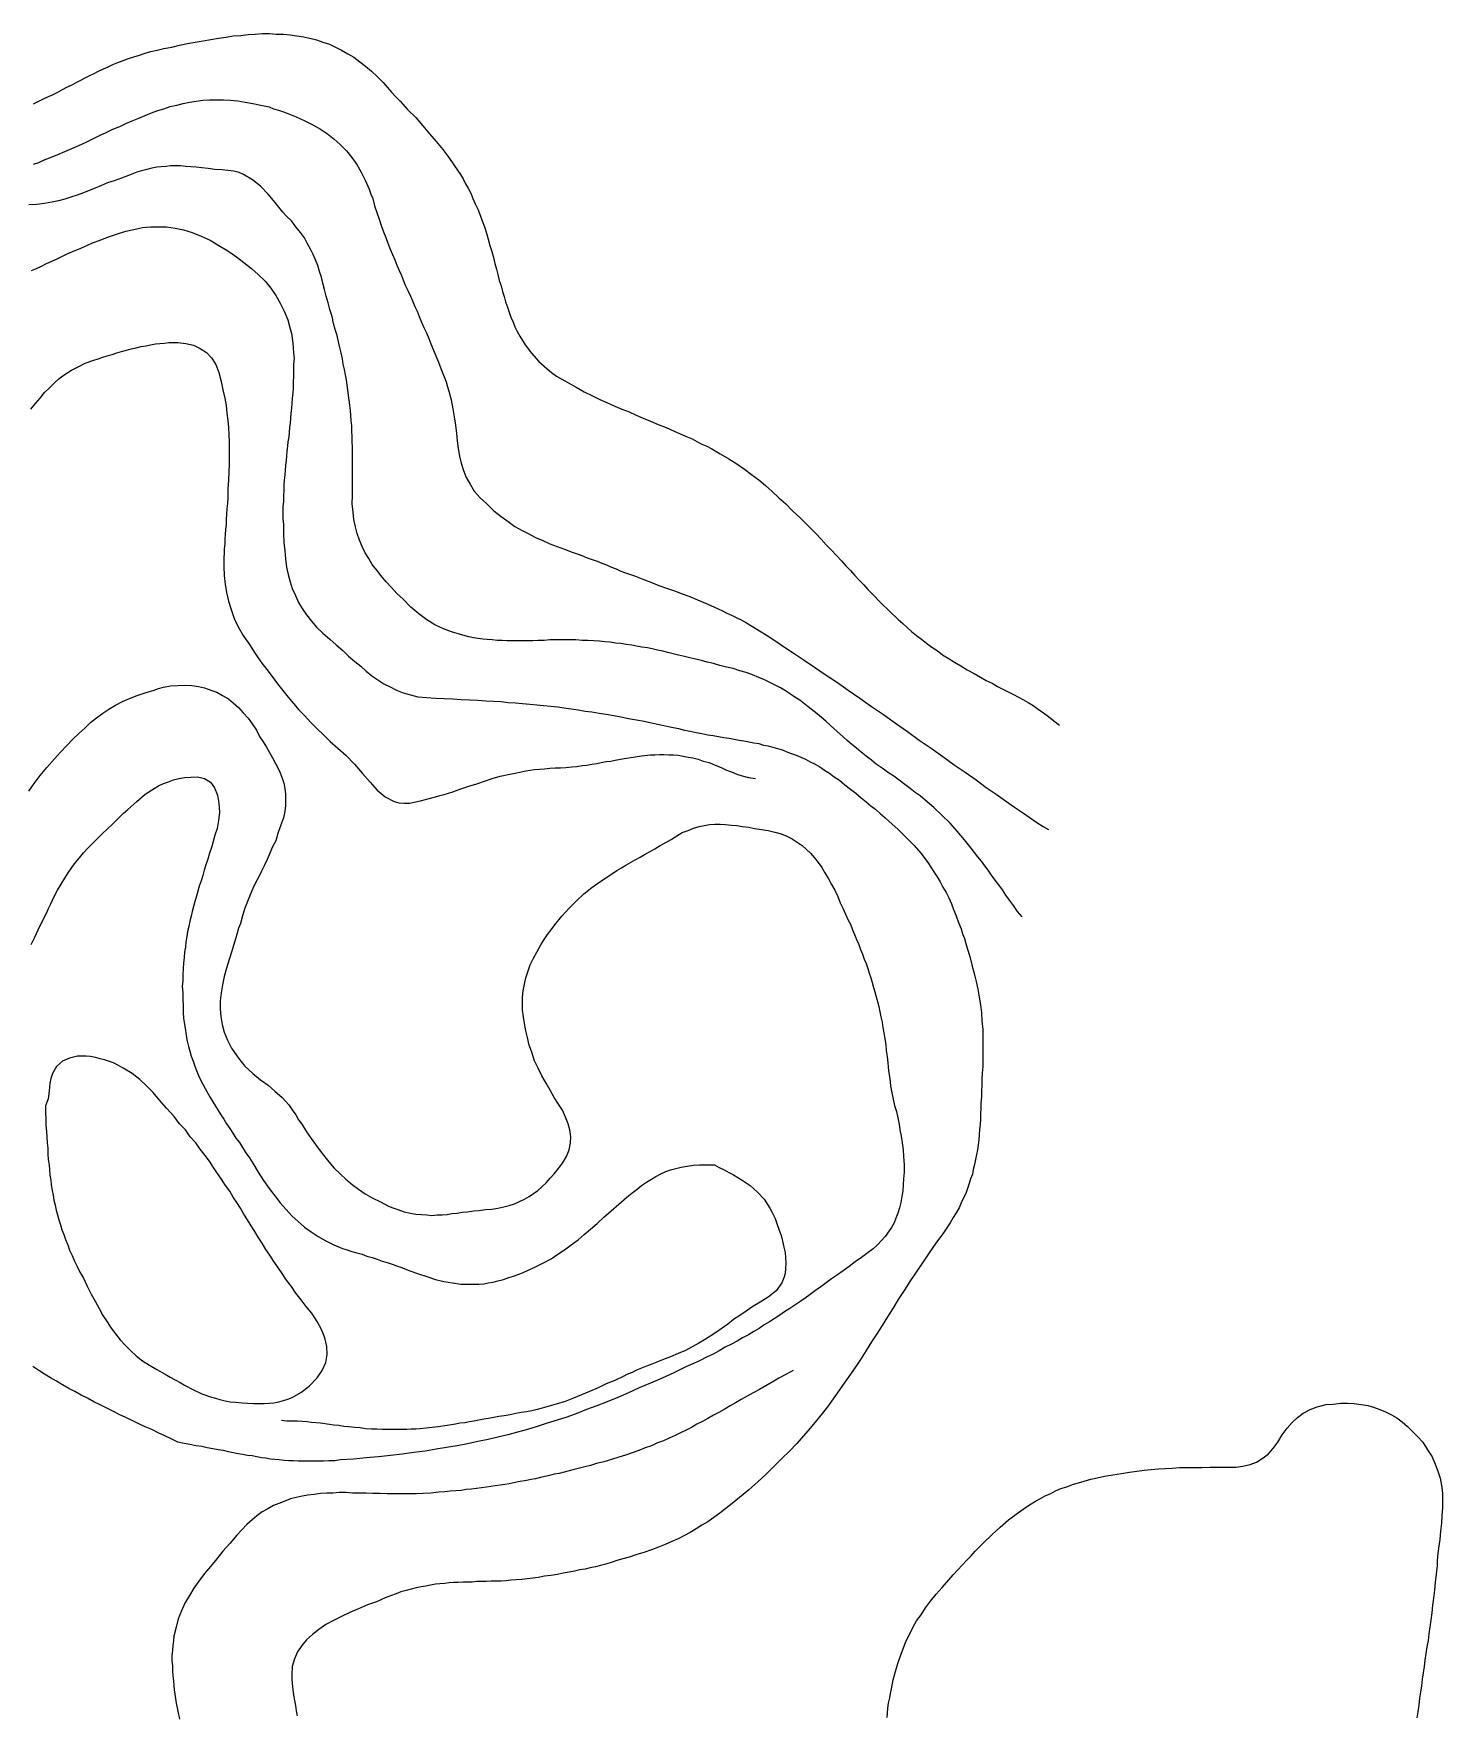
# Model space of a CAD drawing. Header units: inches. Extents: x 401374 to 405300, y 6332180 to 6336621.
# Drawn here: x 404140.9 to 404456, y 6333367.1 to 6333742.8 of the extents above; entities that cross this region are included whole.
import ezdxf

# ---------------------------------------------------------------- set-up
doc = ezdxf.new("R2010")
doc.units = ezdxf.units.IN
doc.header["$MEASUREMENT"] = 0

msp = doc.modelspace()

# ---------------------------------------------------------------- linework, layer by layer
for points in [[(404140.9, 6333727.1), (404142.1, 6333727.7), (404143.2, 6333728.2), (404144.3, 6333728.7), (404145.3, 6333729.2), (404146.4, 6333729.7), (404147.4, 6333730.3), (404148.4, 6333730.8), (404149.4, 6333731.3), (404150.5, 6333731.9), (404151.5, 6333732.4), (404152.5, 6333732.9), (404153.5, 6333733.4), (404154.5, 6333733.9), (404155.5, 6333734.4), (404156.6, 6333734.9), (404157.6, 6333735.4), (404158.7, 6333735.9), (404159.8, 6333736.3), (404161, 6333736.8), (404162.2, 6333737.2), (404163.4, 6333737.6), (404164.6, 6333738), (404165.9, 6333738.4), (404167.2, 6333738.8), (404168.6, 6333739.1), (404170.1, 6333739.5), (404171.9, 6333739.8), (404173.6, 6333740.2), (404175.4, 6333740.6), (404177.1, 6333740.9), (404178.9, 6333741.2), (404180.6, 6333741.5), (404182.3, 6333741.8), (404184, 6333742), (404185.6, 6333742.3), (404187.3, 6333742.4), (404188.9, 6333742.6), (404190.5, 6333742.7), (404192.1, 6333742.8), (404193.7, 6333742.8), (404195.2, 6333742.7), (404196.8, 6333742.7), (404198.3, 6333742.5), (404199.8, 6333742.3), (404201.3, 6333742.1), (404202.7, 6333741.8), (404204.2, 6333741.4), (404205.6, 6333740.9), (404207.1, 6333740.4), (404208.5, 6333739.8), (404209.8, 6333739.1), (404211.2, 6333738.3), (404212.6, 6333737.5), (404213.9, 6333736.5), (404215.2, 6333735.5), (404216.5, 6333734.4), (404217.8, 6333733.2), (404219.1, 6333731.9), (404220, 6333730.8), (404221, 6333729.7), (404221.9, 6333728.7), (404222.9, 6333727.7), (404224.6, 6333725.8), (404226.4, 6333724), (404228, 6333722.2), (404229.5, 6333720.4), (404231, 6333718.7), (404232.5, 6333716.9), (404233.8, 6333715.1), (404235.1, 6333713.2), (404236.4, 6333711.3), (404237, 6333710.3), (404237.5, 6333709.2), (404238.1, 6333708.2), (404238.7, 6333707.1), (404239.2, 6333705.9), (404239.7, 6333704.7), (404240.3, 6333703.5), (404240.8, 6333702.2), (404241.3, 6333700.9), (404241.8, 6333699.6), (404242.2, 6333698.2), (404242.6, 6333696.8), (404243, 6333695.4), (404243.4, 6333694.1), (404243.8, 6333692.7), (404244.1, 6333691.4), (404244.5, 6333690.1), (404244.8, 6333688.9), (404245.1, 6333687.6), (404245.5, 6333686.4), (404245.8, 6333685.1), (404246.2, 6333684), (404246.5, 6333682.8), (404246.9, 6333681.6), (404247.3, 6333680.5), (404247.7, 6333679.4), (404248.2, 6333678.3), (404248.6, 6333677.2), (404249.1, 6333676.2), (404249.7, 6333675.1), (404250.9, 6333673.2), (404252.3, 6333671.3), (404253.9, 6333669.5), (404255.8, 6333667.8), (404256.8, 6333667), (404257.9, 6333666.2), (404259.1, 6333665.5), (404260.4, 6333664.8), (404262.3, 6333663.7), (404264.1, 6333662.7), (404265.9, 6333661.8), (404267.6, 6333661), (404269.3, 6333660.2), (404270.9, 6333659.5), (404272.5, 6333658.8), (404274.1, 6333658.2), (404275.7, 6333657.5), (404277.3, 6333656.8), (404278.9, 6333656.1), (404280.6, 6333655.4), (404282.4, 6333654.7), (404284.2, 6333653.9), (404286.1, 6333653.1), (404287.1, 6333652.6), (404288.2, 6333652.2), (404289.3, 6333651.6), (404290.4, 6333651), (404291.5, 6333650.5), (404292.6, 6333649.9), (404294.5, 6333648.8), (404296.4, 6333647.7), (404298.2, 6333646.6), (404299.9, 6333645.4), (404301.5, 6333644.2), (404303.1, 6333643), (404304.6, 6333641.7), (404306.1, 6333640.4), (404307.6, 6333639), (404309.2, 6333637.6), (404310.7, 6333636.1), (404312.4, 6333634.5), (404314.1, 6333632.8), (404315.9, 6333631), (404317.1, 6333629.7), (404318.2, 6333628.5), (404319.4, 6333627.3), (404320.5, 6333626.1), (404321.6, 6333624.9), (404322.6, 6333623.8), (404323.6, 6333622.7), (404324.6, 6333621.6), (404325.6, 6333620.6), (404326.6, 6333619.5), (404327.5, 6333618.5), (404328.5, 6333617.5), (404330.4, 6333615.5), (404332.3, 6333613.7), (404334.3, 6333611.8), (404335.3, 6333610.9), (404336.3, 6333610), (404337.3, 6333609.1), (404338.4, 6333608.2), (404339.5, 6333607.4), (404340.6, 6333606.5), (404341.8, 6333605.6), (404343, 6333604.8), (404344.2, 6333603.9), (404345.5, 6333603.1), (404346.9, 6333602.2), (404348.3, 6333601.4), (404349.7, 6333600.5), (404351.3, 6333599.7), (404352.7, 6333598.9), (404354, 6333598.1), (404355.3, 6333597.5), (404356.5, 6333596.8), (404357.7, 6333596.2), (404358.9, 6333595.6), (404360.1, 6333595), (404361.2, 6333594.4), (404362.3, 6333593.8), (404363.4, 6333593.2), (404364.5, 6333592.5), (404365.6, 6333591.7), (404366.8, 6333590.9), (404367.9, 6333590.1), (404369.1, 6333589.1), (404370.4, 6333588.1)], [(404140.9, 6333713.6), (404142.1, 6333714), (404143.2, 6333714.5), (404144.5, 6333715), (404146.2, 6333715.7), (404147.9, 6333716.4), (404149.5, 6333717.1), (404151.1, 6333717.8), (404152.7, 6333718.5), (404154.2, 6333719.3), (404155.7, 6333720), (404157.2, 6333720.7), (404158.7, 6333721.4), (404160.2, 6333722), (404161.6, 6333722.7), (404163, 6333723.3), (404164.5, 6333723.9), (404165.9, 6333724.5), (404167.3, 6333725.1), (404168.7, 6333725.6), (404170.1, 6333726), (404171.5, 6333726.5), (404173, 6333726.8), (404174.4, 6333727.2), (404175.8, 6333727.5), (404177.3, 6333727.7), (404178.8, 6333727.9), (404180.3, 6333728), (404181.8, 6333728), (404183.4, 6333728), (404185, 6333727.9), (404186.6, 6333727.8), (404188.3, 6333727.5), (404190, 6333727.2), (404191.8, 6333726.8), (404193.6, 6333726.4), (404194.6, 6333726), (404195.7, 6333725.7), (404196.8, 6333725.3), (404197.8, 6333724.9), (404199.7, 6333724.2), (404201.6, 6333723.3), (404203.4, 6333722.4), (404205.1, 6333721.4), (404206.7, 6333720.4), (404208.2, 6333719.2), (404209.5, 6333718), (404210.9, 6333716.6), (404212.1, 6333715.1), (404213.2, 6333713.5), (404214.2, 6333711.8), (404215.1, 6333710), (404216, 6333708), (404216.4, 6333706.9), (404216.8, 6333705.9), (404217.2, 6333704.3), (404217.7, 6333702.8), (404218.2, 6333701.3), (404218.7, 6333699.9), (404219.2, 6333698.5), (404219.7, 6333697.2), (404220.2, 6333695.9), (404220.7, 6333694.6), (404221.2, 6333693.4), (404221.7, 6333692.2), (404222.2, 6333691), (404222.7, 6333689.8), (404223.2, 6333688.7), (404223.7, 6333687.5), (404224.1, 6333686.4), (404224.7, 6333685.2), (404225.2, 6333684.1), (404225.7, 6333683), (404226.2, 6333681.8), (404226.7, 6333680.7), (404227.2, 6333679.5), (404227.7, 6333678.3), (404228.2, 6333677.1), (404228.8, 6333675.9), (404229.3, 6333674.6), (404229.8, 6333673.4), (404230.4, 6333672), (404230.9, 6333670.7), (404231.5, 6333669.3), (404232, 6333667.9), (404232.6, 6333666.4), (404233.2, 6333664.9), (404233.5, 6333663.8), (404233.8, 6333662.8), (404234.3, 6333660.9), (404234.7, 6333658.9), (404235, 6333657.1), (404235.3, 6333655.2), (404235.5, 6333653.4), (404235.7, 6333651.7), (404235.9, 6333650), (404236.2, 6333648.3), (404236.6, 6333646.7), (404237.1, 6333645.1), (404237.7, 6333643.5), (404238.6, 6333642), (404239.5, 6333640.5), (404240.8, 6333639), (404242.3, 6333637.6), (404243.9, 6333636.1), (404245.5, 6333634.8), (404247.1, 6333633.7), (404248.6, 6333632.6), (404250.2, 6333631.7), (404251.7, 6333630.9), (404253.2, 6333630.1), (404254.8, 6333629.4), (404256.4, 6333628.7), (404258, 6333628.1), (404259.7, 6333627.5), (404261.4, 6333626.8), (404263.2, 6333626.2), (404265, 6333625.5), (404267, 6333624.8), (404268, 6333624.4), (404269.1, 6333624), (404270.2, 6333623.5), (404271.2, 6333623.1), (404272.3, 6333622.6), (404273.3, 6333622.2), (404275.3, 6333621.5), (404277.2, 6333620.8), (404279, 6333620.1), (404280.8, 6333619.4), (404282.5, 6333618.8), (404284.3, 6333618.2), (404286, 6333617.5), (404287.7, 6333616.9), (404289.4, 6333616.2), (404291.2, 6333615.4), (404293.1, 6333614.6), (404295, 6333613.7), (404296, 6333613.2), (404297, 6333612.7), (404298.1, 6333612.2), (404299.2, 6333611.7), (404300.4, 6333611), (404301.7, 6333610.2), (404303.3, 6333609.2), (404305, 6333608.2), (404306.9, 6333606.9), (404308.9, 6333605.6), (404311, 6333604.2), (404313.3, 6333602.7), (404315.6, 6333601.1), (404318, 6333599.5), (404320.5, 6333597.8), (404323.1, 6333596), (404325.7, 6333594.2), (404328.3, 6333592.3), (404331, 6333590.5), (404333.7, 6333588.6), (404336.4, 6333586.7), (404339, 6333584.8), (404341.7, 6333583), (404344.3, 6333581.1), (404346.8, 6333579.3), (404349.3, 6333577.6), (404351.7, 6333575.9), (404354, 6333574.2), (404356.2, 6333572.7), (404358.3, 6333571.2), (404360.3, 6333569.8), (404362.1, 6333568.6), (404363.8, 6333567.4), (404365.3, 6333566.4), (404366.7, 6333565.5), (404367.9, 6333564.8)], [(404183.1, 6333712.3), (404181.5, 6333712.4), (404180, 6333712.6), (404178.6, 6333712.8), (404177.3, 6333712.9), (404176.1, 6333713), (404174.9, 6333713.1), (404173.8, 6333713.2), (404172.7, 6333713.2), (404171.6, 6333713.2), (404170.6, 6333713.1), (404169.5, 6333713), (404168.5, 6333712.9), (404167.4, 6333712.7), (404166.3, 6333712.4), (404165.1, 6333712.1), (404164, 6333711.8), (404162.2, 6333711.1), (404160.6, 6333710.5), (404159, 6333709.9), (404157.5, 6333709.4), (404156.1, 6333708.8), (404154.7, 6333708.2), (404153.4, 6333707.7), (404152.1, 6333707.2), (404150.7, 6333706.7), (404149.3, 6333706.2), (404147.9, 6333705.8), (404146.5, 6333705.4), (404145, 6333705.1), (404143.4, 6333704.8), (404141.7, 6333704.6), (404139.9, 6333704.5)], [(404362, 6333545.3), (404361, 6333546.5), (404360.1, 6333547.8), (404359.2, 6333549), (404358.4, 6333550.1), (404357.6, 6333551.3), (404356.8, 6333552.4), (404356, 6333553.5), (404355.2, 6333554.6), (404354.4, 6333555.7), (404353.7, 6333556.7), (404352.9, 6333557.7), (404352.1, 6333558.7), (404350.6, 6333560.6), (404349.1, 6333562.5), (404347.5, 6333564.4), (404345.9, 6333566.2), (404344.1, 6333567.9), (404342.3, 6333569.7), (404340.3, 6333571.4), (404339.2, 6333572.3), (404338.1, 6333573.1), (404337, 6333574), (404335.8, 6333574.9), (404334.5, 6333575.8), (404333.3, 6333576.7), (404331.9, 6333577.6), (404330.7, 6333578.5), (404329.4, 6333579.4), (404328.3, 6333580.3), (404327.1, 6333581.2), (404326, 6333582.1), (404325, 6333583), (404323.9, 6333583.8), (404322.9, 6333584.7), (404321.9, 6333585.6), (404320, 6333587.3), (404318.1, 6333589), (404316.2, 6333590.7), (404314.2, 6333592.2), (404312.3, 6333593.7), (404311.2, 6333594.4), (404310.2, 6333595.1), (404309.1, 6333595.8), (404308, 6333596.5), (404306.8, 6333597.1), (404305.6, 6333597.7), (404304.4, 6333598.3), (404303.1, 6333598.8), (404301.7, 6333599.4), (404300.3, 6333599.9), (404298.9, 6333600.3), (404297.4, 6333600.8), (404295.9, 6333601.1), (404294.4, 6333601.5), (404293, 6333601.9), (404291.6, 6333602.2), (404290.3, 6333602.6), (404289, 6333602.9), (404287.7, 6333603.2), (404286.5, 6333603.5), (404285.2, 6333603.8), (404284, 6333604.1), (404282.8, 6333604.4), (404281.7, 6333604.7), (404280.5, 6333604.9), (404279.3, 6333605.2), (404278.2, 6333605.4), (404277, 6333605.6), (404275.8, 6333605.8), (404274.7, 6333606), (404273.5, 6333606.2), (404272.3, 6333606.4), (404271.1, 6333606.5), (404269.9, 6333606.7), (404268.7, 6333606.8), (404267.5, 6333606.9), (404266.2, 6333607), (404264.9, 6333607.1), (404263.6, 6333607.1), (404262.2, 6333607.2), (404260.8, 6333607.2), (404259.4, 6333607.2), (404257.9, 6333607.2), (404256.4, 6333607.2), (404255.1, 6333607.1), (404253.8, 6333607.1), (404252.6, 6333607), (404251.4, 6333607), (404250.2, 6333607), (404249, 6333607), (404247.9, 6333607), (404246.8, 6333607), (404245.7, 6333607.1), (404244.6, 6333607.1), (404243.5, 6333607.2), (404242.4, 6333607.3), (404241.4, 6333607.4), (404240.4, 6333607.5), (404239.3, 6333607.7), (404238.3, 6333607.9), (404236.4, 6333608.4), (404234.4, 6333609), (404232.6, 6333609.7), (404230.7, 6333610.6), (404228.9, 6333611.7), (404227.1, 6333613), (404225.3, 6333614.5), (404223.6, 6333616.3), (404222.2, 6333617.6), (404221, 6333618.9), (404219.8, 6333620.2), (404218.7, 6333621.5), (404217.7, 6333622.8), (404216.7, 6333624.1), (404215.9, 6333625.4), (404215.1, 6333626.7), (404214.4, 6333628.1), (404213.8, 6333629.5), (404213.3, 6333631), (404212.9, 6333632.5), (404212.6, 6333634.1), (404212.4, 6333635.8), (404212.2, 6333637.6), (404212.3, 6333639.5), (404212.3, 6333640.9), (404212.3, 6333642.4), (404212.3, 6333643.8), (404212.3, 6333645.2), (404212.3, 6333646.5), (404212.3, 6333647.8), (404212.3, 6333649.1), (404212.3, 6333650.3), (404212.2, 6333651.5), (404212.2, 6333652.7), (404212.1, 6333653.9), (404212.1, 6333655.1), (404212, 6333656.3), (404211.9, 6333657.4), (404211.8, 6333658.5), (404211.7, 6333659.7), (404211.5, 6333660.8), (404211.4, 6333661.9), (404211.2, 6333663.1), (404211.1, 6333664.2), (404210.9, 6333665.4), (404210.7, 6333666.5), (404210.5, 6333667.7), (404210.2, 6333668.9), (404210, 6333670.1), (404209.7, 6333671.4), (404209.4, 6333672.6), (404209.1, 6333673.9), (404208.8, 6333675.3), (404208.4, 6333676.6), (404208, 6333678), (404207.7, 6333679.5), (404207.2, 6333681.1), (404206.8, 6333682.6), (404206.4, 6333684.1), (404206, 6333685.6), (404205.6, 6333687), (404205.3, 6333688.3), (404204.9, 6333689.6), (404204.5, 6333690.9), (404204, 6333692.2), (404203.5, 6333693.4), (404202.9, 6333694.6), (404202.2, 6333695.8), (404201.5, 6333697.1), (404200.6, 6333698.3), (404199.6, 6333699.6), (404198.6, 6333700.9), (404197.6, 6333701.9), (404196.7, 6333702.9), (404195.8, 6333704), (404195, 6333705), (404193.4, 6333706.9), (404191.7, 6333708.7), (404189.9, 6333710.1), (404187.9, 6333711.3), (404186.9, 6333711.7), (404185.7, 6333712), (404184.4, 6333712.2), (404183.1, 6333712.3)], [(404140.5, 6333689.8), (404141.6, 6333690.3), (404142.7, 6333690.8), (404143.8, 6333691.4), (404145, 6333691.9), (404146.2, 6333692.4), (404147.4, 6333693), (404148.6, 6333693.6), (404150, 6333694.2), (404151, 6333694.6), (404152, 6333695), (404154, 6333695.9), (404156, 6333696.7), (404157.9, 6333697.4), (404159.7, 6333698), (404161.6, 6333698.6), (404163.4, 6333699), (404165.3, 6333699.4), (404167.1, 6333699.6), (404168.9, 6333699.6), (404170.7, 6333699.6), (404172.6, 6333699.3), (404174.5, 6333698.9), (404176.4, 6333698.3), (404178.4, 6333697.5), (404180.4, 6333696.6), (404181.4, 6333696), (404182.4, 6333695.4), (404184.4, 6333694.2), (404186.3, 6333692.9), (404188, 6333691.6), (404189.7, 6333690.3), (404191.2, 6333688.9), (404192.7, 6333687.4), (404194, 6333685.9), (404195.1, 6333684.2), (404196.1, 6333682.5), (404197, 6333680.7), (404197.8, 6333678.8), (404198.3, 6333676.8), (404198.6, 6333675.8), (404198.8, 6333674.7), (404198.9, 6333673.6), (404199, 6333672.5), (404199.1, 6333671.3), (404199.2, 6333670.2), (404199.1, 6333668.8), (404199.1, 6333667.4), (404199.1, 6333666.1), (404199, 6333664.9), (404199, 6333663.6), (404198.9, 6333662.4), (404198.8, 6333661.3), (404198.7, 6333660.1), (404198.6, 6333659), (404198.5, 6333657.9), (404198.4, 6333656.8), (404198.3, 6333655.7), (404198.2, 6333654.7), (404198.1, 6333653.6), (404198, 6333652.6), (404197.8, 6333651.5), (404197.7, 6333650.5), (404197.6, 6333649.4), (404197.5, 6333648.4), (404197.4, 6333647.3), (404197.3, 6333646.2), (404197.2, 6333645.2), (404197.1, 6333644.1), (404197, 6333642.9), (404196.9, 6333641.8), (404196.9, 6333640.6), (404196.8, 6333639.4), (404196.8, 6333638.2), (404196.7, 6333637), (404196.7, 6333635.7), (404196.7, 6333634.3), (404196.8, 6333633), (404196.8, 6333631.9), (404196.8, 6333630.9), (404196.9, 6333629), (404197.1, 6333627.1), (404197.3, 6333625.3), (404197.5, 6333623.5), (404197.9, 6333621.8), (404198.3, 6333620.2), (404198.8, 6333618.7), (404199.5, 6333617.1), (404200.2, 6333615.6), (404201, 6333614.2), (404202, 6333612.8), (404203.1, 6333611.4), (404204.3, 6333610), (404205.6, 6333608.7), (404207.2, 6333607.4), (404208.6, 6333606.1), (404210.1, 6333604.8), (404211.4, 6333603.6), (404212.8, 6333602.4), (404214.1, 6333601.3), (404215.3, 6333600.2), (404216.6, 6333599.2), (404217.9, 6333598.3), (404219.3, 6333597.4), (404220.7, 6333596.7), (404222.1, 6333596), (404223.6, 6333595.4), (404225.2, 6333594.9), (404226.9, 6333594.5), (404228.8, 6333594.3), (404230.8, 6333594.2), (404232.8, 6333594.1), (404234.7, 6333594), (404236.6, 6333593.9), (404238.5, 6333593.8), (404240.3, 6333593.7), (404242.1, 6333593.6), (404243.8, 6333593.5), (404245.5, 6333593.4), (404247.1, 6333593.2), (404248.7, 6333593.1), (404250.3, 6333593), (404251.9, 6333592.8), (404253.5, 6333592.7), (404255, 6333592.5), (404256.6, 6333592.4), (404258.1, 6333592.2), (404259.6, 6333592), (404261.2, 6333591.8), (404262.7, 6333591.6), (404264.3, 6333591.3), (404265.8, 6333591.1), (404267.4, 6333590.8), (404269, 6333590.6), (404270.7, 6333590.3), (404272.3, 6333590), (404274, 6333589.6), (404275.8, 6333589.3), (404277.5, 6333589), (404279.4, 6333588.6), (404281.2, 6333588.2), (404283.2, 6333587.8), (404285.2, 6333587.4), (404286.5, 6333587), (404287.8, 6333586.8), (404289.1, 6333586.5), (404290.4, 6333586.3), (404291.7, 6333586), (404292.9, 6333585.8), (404294.1, 6333585.6), (404295.3, 6333585.4), (404296.5, 6333585.2), (404297.6, 6333585), (404298.7, 6333584.8), (404299.8, 6333584.6), (404300.9, 6333584.4), (404302, 6333584.2), (404303.1, 6333584), (404304.2, 6333583.7), (404305.2, 6333583.5), (404306.3, 6333583.2), (404307.3, 6333582.9), (404308.4, 6333582.6), (404309.4, 6333582.2), (404310.4, 6333581.8), (404311.5, 6333581.4), (404312.5, 6333581), (404313.6, 6333580.5), (404314.6, 6333579.9), (404315.7, 6333579.4), (404316.8, 6333578.8), (404317.8, 6333578.1), (404318.9, 6333577.4), (404320, 6333576.6), (404321.2, 6333575.8), (404322.4, 6333574.8), (404323.6, 6333573.8), (404324.8, 6333572.9), (404326, 6333571.9), (404327.1, 6333571), (404328.2, 6333570.1), (404329.3, 6333569.3), (404330.3, 6333568.4), (404331.3, 6333567.5), (404332.3, 6333566.6), (404334.2, 6333564.9), (404336, 6333563.1), (404337.8, 6333561.3), (404339.4, 6333559.4), (404340.9, 6333557.4), (404341.6, 6333556.4), (404342.3, 6333555.3), (404343, 6333554.2), (404343.7, 6333553.1), (404344.3, 6333551.9), (404345, 6333550.7), (404345.6, 6333549.5), (404346.2, 6333548.2), (404346.7, 6333546.9), (404347.3, 6333545.5), (404347.8, 6333544), (404348.4, 6333542.6), (404348.7, 6333541.5), (404349.1, 6333540.4), (404349.4, 6333539.3), (404349.7, 6333538.3), (404350.3, 6333536.4), (404350.8, 6333534.5), (404351.3, 6333532.6), (404351.7, 6333530.8), (404352.1, 6333529.1), (404352.4, 6333527.3), (404352.7, 6333525.6), (404352.9, 6333523.8), (404353, 6333522), (404353.2, 6333520.1), (404353.2, 6333518.2), (404353.2, 6333517.2), (404353.2, 6333516.1), (404353.2, 6333515.1), (404353.2, 6333514), (404353.2, 6333512.9), (404353.2, 6333511.8), (404353.1, 6333510.3), (404353, 6333508.9), (404353, 6333507.6), (404352.9, 6333506.3), (404352.9, 6333505), (404352.8, 6333503.7), (404352.8, 6333502.5), (404352.7, 6333501.2), (404352.7, 6333500), (404352.6, 6333498.8), (404352.5, 6333497.7), (404352.4, 6333496.5), (404352.3, 6333495.4), (404352.2, 6333494.3), (404352, 6333493.2), (404351.8, 6333492.1), (404351.6, 6333491), (404351.4, 6333489.9), (404351.1, 6333488.8), (404350.9, 6333487.7), (404350.5, 6333486.7), (404350.2, 6333485.6), (404349.8, 6333484.5), (404349.4, 6333483.4), (404348.9, 6333482.4), (404348.4, 6333481.3), (404347.9, 6333480.2), (404347.3, 6333479.1), (404346.6, 6333478), (404345.9, 6333476.8), (404345.2, 6333475.7), (404344.4, 6333474.6), (404342.7, 6333472.3), (404341.2, 6333470.1), (404339.7, 6333467.9), (404338.3, 6333465.8), (404336.9, 6333463.7), (404335.6, 6333461.7), (404334.3, 6333459.7), (404333.1, 6333457.7), (404331.9, 6333455.8), (404330.7, 6333453.9), (404329.5, 6333452), (404328.3, 6333450.2), (404327.1, 6333448.3), (404326, 6333446.5), (404324.8, 6333444.7), (404323.6, 6333443), (404322.4, 6333441.2), (404321.2, 6333439.5), (404319.9, 6333437.7), (404318.7, 6333436), (404317.4, 6333434.3), (404316, 6333432.6), (404314.6, 6333430.9), (404313.1, 6333429.2), (404311.6, 6333427.5), (404310, 6333425.8), (404308.3, 6333424.1), (404306.6, 6333422.4), (404304.8, 6333420.6), (404302.9, 6333418.9), (404300.9, 6333417.1), (404298.8, 6333415.4), (404297.2, 6333414.1), (404295.8, 6333413), (404294.4, 6333411.9), (404293.1, 6333410.9), (404291.7, 6333410), (404290.4, 6333409.2), (404289.1, 6333408.4), (404287.8, 6333407.6), (404286.5, 6333406.9), (404285.1, 6333406.2), (404283.7, 6333405.6), (404282.2, 6333404.9), (404280.7, 6333404.3), (404279.1, 6333403.7), (404277.4, 6333403.1), (404275.6, 6333402.6), (404274.1, 6333402.1), (404272.7, 6333401.7), (404271.4, 6333401.3), (404270.1, 6333400.9), (404268.9, 6333400.5), (404267.7, 6333400.2), (404266.6, 6333399.9), (404265.4, 6333399.7), (404264.3, 6333399.4), (404263.1, 6333399.2), (404261.9, 6333398.9), (404260.7, 6333398.7), (404259.4, 6333398.5), (404258.1, 6333398.2), (404256.6, 6333398), (404255.2, 6333397.8), (404253.8, 6333397.5), (404252.6, 6333397.4), (404251.3, 6333397.2), (404250.1, 6333397.1), (404248.9, 6333397), (404247.7, 6333396.9), (404246.6, 6333396.8), (404245.5, 6333396.7), (404244.3, 6333396.7), (404243.3, 6333396.7), (404242.2, 6333396.6), (404241.1, 6333396.6), (404240.1, 6333396.6), (404239, 6333396.5), (404238, 6333396.5), (404237, 6333396.5), (404235.9, 6333396.4), (404234.9, 6333396.4), (404233.9, 6333396.3), (404232.9, 6333396.2), (404231.8, 6333396.1), (404230.8, 6333396), (404229.7, 6333395.8), (404228.7, 6333395.6), (404227.6, 6333395.4), (404226.5, 6333395.2), (404225.4, 6333394.9), (404224.3, 6333394.6), (404223.1, 6333394.3), (404222, 6333393.9), (404220.8, 6333393.4), (404219.6, 6333393), (404217.6, 6333392.1), (404215.6, 6333391.4), (404213.6, 6333390.5), (404211.7, 6333389.7), (404209.8, 6333388.8), (404208, 6333387.9), (404206.3, 6333387), (404204.7, 6333385.9), (404203.3, 6333384.8), (404202, 6333383.6), (404200.9, 6333382.3), (404200, 6333380.9), (404199.3, 6333379.3), (404198.8, 6333377.6), (404198.7, 6333375.8), (404198.7, 6333374.8), (404198.8, 6333373.8), (404198.9, 6333372.5), (404199.1, 6333371.2), (404199.3, 6333370), (404199.5, 6333368.9), (404199.7, 6333367.7), (404199.9, 6333366.6)], [(404140.3, 6333658.8), (404141.4, 6333660.1), (404142.4, 6333661.3), (404143.4, 6333662.5), (404144.5, 6333663.6), (404145.6, 6333664.7), (404146.7, 6333665.7), (404148, 6333666.6), (404149.4, 6333667.5), (404150.9, 6333668.3), (404152.5, 6333669.1), (404154.4, 6333669.8), (404155.4, 6333670.1), (404156.4, 6333670.4), (404157.4, 6333670.7), (404158.5, 6333671), (404159.6, 6333671.4), (404160.6, 6333671.7), (404161.7, 6333672), (404162.8, 6333672.3), (404163.9, 6333672.5), (404165, 6333672.8), (404166.1, 6333673), (404167.1, 6333673.2), (404168.2, 6333673.4), (404169.2, 6333673.5), (404170.2, 6333673.6), (404171.2, 6333673.7), (404173.2, 6333673.7), (404175, 6333673.5), (404176.7, 6333673.1), (404178.2, 6333672.4), (404179.6, 6333671.5), (404180.7, 6333670.3), (404181.7, 6333668.8), (404182.4, 6333667), (404182.9, 6333665), (404183.3, 6333663.1), (404183.7, 6333661.3), (404184, 6333659.6), (404184.2, 6333657.9), (404184.4, 6333656.3), (404184.5, 6333654.7), (404184.6, 6333653.1), (404184.7, 6333651.5), (404184.7, 6333649.9), (404184.7, 6333648.2), (404184.7, 6333646.5), (404184.6, 6333644.8), (404184.5, 6333642.9), (404184.4, 6333641), (404184.4, 6333640), (404184.4, 6333639), (404184.3, 6333637.7), (404184.2, 6333636.5), (404184.1, 6333635.3), (404184, 6333634.2), (404184, 6333633), (404183.9, 6333631.9), (404183.8, 6333630.8), (404183.7, 6333629.7), (404183.7, 6333628.7), (404183.6, 6333627.6), (404183.6, 6333626.6), (404183.5, 6333625.6), (404183.5, 6333624.6), (404183.5, 6333623.6), (404183.6, 6333621.6), (404183.8, 6333619.7), (404184.1, 6333617.8), (404184.5, 6333615.9), (404185.1, 6333614), (404185.8, 6333612), (404186.7, 6333610.1), (404187.8, 6333608.2), (404188.5, 6333607.2), (404189.2, 6333606.2), (404190.5, 6333604.2), (404191.8, 6333602.3), (404193.1, 6333600.6), (404194.3, 6333599), (404195.5, 6333597.4), (404196.7, 6333595.9), (404197.9, 6333594.4), (404199.1, 6333593), (404200.3, 6333591.6), (404201.6, 6333590.2), (404202.9, 6333588.8), (404204.3, 6333587.4), (404205.8, 6333586), (404207.3, 6333584.5), (404209, 6333583), (404210.8, 6333581.4), (404212.7, 6333579.4), (404213.6, 6333578.4), (404214.5, 6333577.3), (404216.2, 6333575.4), (404217.8, 6333573.6), (404219.6, 6333572.1), (404221.6, 6333571.1), (404222.6, 6333570.8), (404223.8, 6333570.7), (404225, 6333570.7), (404226.4, 6333571), (404227.5, 6333571.2), (404228.6, 6333571.5), (404229.7, 6333571.8), (404230.8, 6333572.1), (404231.8, 6333572.4), (404232.8, 6333572.6), (404234.7, 6333573.2), (404236.5, 6333573.9), (404238.3, 6333574.5), (404240.1, 6333575), (404241.8, 6333575.6), (404243.5, 6333576.2), (404245.3, 6333576.7), (404247.1, 6333577.1), (404249, 6333577.5), (404251, 6333577.9), (404252, 6333578.1), (404253, 6333578.2), (404254.1, 6333578.3), (404255.2, 6333578.4), (404256.4, 6333578.5), (404257.6, 6333578.6), (404258.8, 6333578.6), (404260, 6333578.7), (404261.3, 6333578.8), (404262.4, 6333578.9), (404263.6, 6333579.1), (404264.7, 6333579.2), (404265.8, 6333579.4), (404266.9, 6333579.6), (404267.9, 6333579.8), (404269, 6333580), (404270, 6333580.1), (404271, 6333580.3), (404273, 6333580.7), (404275, 6333581), (404276.9, 6333581.3), (404278.9, 6333581.5), (404279.9, 6333581.5), (404280.9, 6333581.6), (404281.9, 6333581.6), (404283, 6333581.5), (404284, 6333581.5), (404285.1, 6333581.4), (404286.2, 6333581.2), (404287.3, 6333581), (404288.4, 6333580.8), (404289.6, 6333580.5), (404290.7, 6333580.1), (404292, 6333579.8), (404293.4, 6333579.2), (404294.7, 6333578.7), (404295.9, 6333578.1), (404297, 6333577.7), (404298.2, 6333577.2), (404299.4, 6333576.8), (404300.8, 6333576.4), (404302.4, 6333576.2)], [(404139.9, 6333573.4), (404141.1, 6333575.1), (404142.4, 6333576.9), (404143.9, 6333578.7), (404145.6, 6333580.6), (404147, 6333582.1), (404148.4, 6333583.6), (404149.7, 6333585), (404151.1, 6333586.3), (404152.4, 6333587.5), (404153.7, 6333588.7), (404155, 6333589.8), (404156.4, 6333590.8), (404157.8, 6333591.7), (404159.3, 6333592.6), (404160.8, 6333593.4), (404162.4, 6333594.1), (404164.1, 6333594.8), (404165.9, 6333595.4), (404167.9, 6333596), (404168.9, 6333596.3), (404170, 6333596.6), (404171.6, 6333596.9), (404173.2, 6333597), (404174.8, 6333597.1), (404176.3, 6333597), (404177.8, 6333596.8), (404179.2, 6333596.5), (404180.6, 6333596), (404181.9, 6333595.5), (404183.2, 6333594.8), (404184.5, 6333594), (404185.6, 6333593.1), (404186.8, 6333592.1), (404187.8, 6333590.9), (404188.9, 6333589.7), (404189.8, 6333588.4), (404190.8, 6333587), (404191.5, 6333585.6), (404192.3, 6333584.4), (404193, 6333583.2), (404193.7, 6333582), (404194.4, 6333580.8), (404195, 6333579.7), (404195.6, 6333578.6), (404196.1, 6333577.5), (404196.5, 6333576.3), (404196.9, 6333575.2), (404197.1, 6333574), (404197.3, 6333572.7), (404197.3, 6333571.5), (404197.3, 6333570.2), (404197.1, 6333568.8), (404196.8, 6333567.4), (404196.2, 6333565.6), (404195.6, 6333563.9), (404195.1, 6333562.3), (404194.4, 6333560.9), (404193.8, 6333559.5), (404193.2, 6333558.1), (404192.6, 6333556.8), (404191.9, 6333555.5), (404191.3, 6333554.2), (404190.6, 6333552.9), (404190, 6333551.6), (404189.4, 6333550.2), (404188.8, 6333548.7), (404188.2, 6333547.2), (404187.7, 6333545.5), (404187.2, 6333543.8), (404186.8, 6333542.7), (404186.5, 6333541.6), (404186.2, 6333540.6), (404185.9, 6333539.6), (404185.3, 6333537.6), (404184.7, 6333535.7), (404184.1, 6333533.8), (404183.6, 6333531.9), (404183.2, 6333530.1), (404182.9, 6333528.3), (404182.7, 6333526.5), (404182.7, 6333524.7), (404182.8, 6333523), (404183.1, 6333521.2), (404183.6, 6333519.5), (404184.3, 6333517.7), (404185.2, 6333515.9), (404186.4, 6333514.2), (404187.3, 6333513), (404188.2, 6333511.9), (404190, 6333510.2), (404191.7, 6333508.8), (404193.4, 6333507.6), (404194.9, 6333506.3), (404196.5, 6333504.9), (404198, 6333503.2), (404198.8, 6333502.1), (404199.6, 6333501), (404200.2, 6333499.9), (404200.9, 6333498.9), (404202.1, 6333497), (404203.4, 6333495.2), (404204.6, 6333493.5), (404205.8, 6333492), (404207, 6333490.5), (404208.2, 6333489.1), (404209.5, 6333487.8), (404210.8, 6333486.6), (404212.2, 6333485.4), (404213.6, 6333484.4), (404215.1, 6333483.3), (404216.7, 6333482.4), (404218.5, 6333481.5), (404220.3, 6333480.6), (404221.3, 6333480.2), (404222.4, 6333479.8), (404223.8, 6333479.3), (404225.2, 6333479), (404226.4, 6333478.8), (404227.7, 6333478.7), (404228.9, 6333478.6), (404230, 6333478.5), (404231.2, 6333478.6), (404232.3, 6333478.6), (404233.4, 6333478.7), (404234.5, 6333478.9), (404235.7, 6333479), (404236.8, 6333479.2), (404238, 6333479.3), (404239.3, 6333479.5), (404240.6, 6333479.6), (404242, 6333479.8), (404243.4, 6333479.9), (404244.8, 6333480.1), (404246.1, 6333480.4), (404247.3, 6333480.7), (404248.5, 6333481.1), (404249.6, 6333481.6), (404250.7, 6333482.1), (404251.8, 6333482.7), (404253.7, 6333484.1), (404255.6, 6333485.8), (404256.5, 6333486.8), (404257.4, 6333487.8), (404258.3, 6333489), (404259.2, 6333490.2), (404260.1, 6333491.7), (404260.7, 6333493.2), (404261, 6333494.7), (404261.1, 6333496.1), (404260.9, 6333497.6), (404260.5, 6333499), (404259.9, 6333500.5), (404259.2, 6333502), (404258.3, 6333503.4), (404257.4, 6333504.9), (404256.5, 6333506.5), (404255.6, 6333508.1), (404254.6, 6333509.7), (404253.8, 6333511.4), (404253, 6333513.1), (404252.4, 6333515), (404251.8, 6333516.6), (404251.4, 6333518.3), (404251, 6333519.8), (404250.7, 6333521.4), (404250.5, 6333522.9), (404250.3, 6333524.4), (404250.3, 6333525.8), (404250.3, 6333527.3), (404250.4, 6333528.7), (404250.7, 6333530.2), (404251, 6333531.6), (404251.5, 6333533), (404252, 6333534.5), (404252.7, 6333535.9), (404253.5, 6333537.4), (404254.4, 6333539), (404255.1, 6333540.2), (404255.9, 6333541.3), (404256.7, 6333542.4), (404257.5, 6333543.5), (404259.1, 6333545.4), (404260.7, 6333547.2), (404262.3, 6333548.8), (404264, 6333550.4), (404265.8, 6333551.8), (404267.6, 6333553.1), (404269.5, 6333554.4), (404271.4, 6333555.6), (404272.4, 6333556.2), (404273.4, 6333556.8), (404274.4, 6333557.4), (404275.5, 6333558), (404276.6, 6333558.6), (404277.7, 6333559.3), (404278.8, 6333559.9), (404279.9, 6333560.5), (404281.1, 6333561.2), (404282.3, 6333561.9), (404283.5, 6333562.6), (404284.8, 6333563.4), (404286, 6333564.1), (404287.3, 6333564.6), (404288.5, 6333565.1), (404289.8, 6333565.5), (404291, 6333565.7), (404292.1, 6333565.9), (404293.3, 6333566), (404294.5, 6333566), (404295.7, 6333565.9), (404297, 6333565.8), (404298.2, 6333565.7), (404299.5, 6333565.5), (404300.9, 6333565.3), (404302.2, 6333565), (404303.7, 6333564.8), (404305.2, 6333564.6), (404306.7, 6333564.2), (404308.1, 6333563.8), (404309.4, 6333563.3), (404310.6, 6333562.7), (404311.7, 6333562), (404312.8, 6333561.2), (404314.7, 6333559.5), (404315.6, 6333558.5), (404316.4, 6333557.4), (404317.2, 6333556.3), (404317.9, 6333555.1), (404318.7, 6333553.8), (404319.4, 6333552.5), (404320.1, 6333551.2), (404320.8, 6333549.8), (404321.3, 6333548.4), (404321.9, 6333547.2), (404322.5, 6333545.9), (404323, 6333544.7), (404323.6, 6333543.6), (404324.1, 6333542.4), (404324.5, 6333541.3), (404325, 6333540.2), (404325.5, 6333539.1), (404325.9, 6333538), (404326.3, 6333536.9), (404326.7, 6333535.8), (404327.1, 6333534.8), (404327.5, 6333533.7), (404327.8, 6333532.7), (404328.2, 6333531.6), (404328.5, 6333530.6), (404328.8, 6333529.5), (404329.1, 6333528.5), (404329.4, 6333527.4), (404329.7, 6333526.3), (404330, 6333525.2), (404330.2, 6333524), (404330.4, 6333522.9), (404330.7, 6333521.7), (404330.9, 6333520.5), (404331.1, 6333519.3), (404331.3, 6333518), (404331.5, 6333516.7), (404331.6, 6333515.4), (404331.8, 6333514), (404332, 6333512.6), (404332.1, 6333510.8), (404332.4, 6333509.1), (404332.6, 6333507.5), (404332.9, 6333505.9), (404333.2, 6333504.5), (404333.5, 6333503.1), (404333.9, 6333501.7), (404334.2, 6333500.3), (404334.5, 6333498.9), (404334.7, 6333497.6), (404335, 6333496.2), (404335.2, 6333494.7), (404335.4, 6333493.2), (404335.5, 6333491.6), (404335.6, 6333489.9), (404335.6, 6333488.2), (404335.5, 6333486.7), (404335.4, 6333485.3), (404335.3, 6333484), (404335.1, 6333482.7), (404334.9, 6333481.4), (404334.6, 6333480.2), (404334.2, 6333479), (404333.8, 6333477.9), (404333.4, 6333476.8), (404332.8, 6333475.8), (404331.4, 6333473.8), (404329.7, 6333471.9), (404328.7, 6333471), (404327.6, 6333470.2), (404326.1, 6333469.1), (404324.7, 6333468.1), (404323.3, 6333467.1), (404322, 6333466.1), (404320.7, 6333465.2), (404319.4, 6333464.3), (404318.2, 6333463.4), (404317, 6333462.5), (404315.8, 6333461.7), (404314.6, 6333460.8), (404313.5, 6333460), (404312.3, 6333459.2), (404311.2, 6333458.4), (404310.1, 6333457.7), (404308.9, 6333456.9), (404307.8, 6333456.2), (404306.6, 6333455.4), (404305.5, 6333454.7), (404304.3, 6333454), (404303.2, 6333453.2), (404302, 6333452.5), (404300.8, 6333451.8), (404299.5, 6333451.1), (404298.3, 6333450.4), (404297, 6333449.7), (404295.6, 6333449), (404294.3, 6333448.2), (404292.9, 6333447.5), (404291.4, 6333446.8), (404289.9, 6333446), (404288.4, 6333445.3), (404286.8, 6333444.6), (404284.1, 6333443.3), (404281.5, 6333442.1), (404278.9, 6333441), (404276.4, 6333439.9), (404274, 6333438.8), (404271.6, 6333437.8), (404269.2, 6333436.8), (404266.9, 6333435.9), (404264.6, 6333435.1), (404262.4, 6333434.2), (404260.2, 6333433.4), (404258, 6333432.7), (404255.8, 6333432), (404253.6, 6333431.3), (404251.4, 6333430.6), (404249.2, 6333430), (404247, 6333429.4), (404244.8, 6333428.9), (404242.6, 6333428.4), (404240.3, 6333427.9), (404238, 6333427.4), (404235.7, 6333427), (404233.3, 6333426.6), (404231, 6333426.2), (404228.5, 6333425.8), (404226, 6333425.5), (404223.4, 6333425.1), (404220.8, 6333424.8), (404218.1, 6333424.5), (404215.3, 6333424.3), (404212.5, 6333424), (404209.6, 6333423.8), (404208.3, 6333423.6), (404207, 6333423.6), (404205.8, 6333423.5), (404204.6, 6333423.5), (404203.4, 6333423.5), (404202.3, 6333423.5), (404201.2, 6333423.5), (404200.1, 6333423.5), (404199.1, 6333423.6), (404198, 6333423.6), (404197, 6333423.7), (404195.9, 6333423.8), (404194.9, 6333423.9), (404193.9, 6333424), (404192.9, 6333424.2), (404191.9, 6333424.3), (404190.9, 6333424.5), (404189.8, 6333424.7), (404188.8, 6333424.8), (404187.7, 6333425), (404186.7, 6333425.2), (404185.6, 6333425.4), (404184.5, 6333425.6), (404183.4, 6333425.9), (404182.2, 6333426.1), (404181, 6333426.3), (404179.8, 6333426.5), (404178.6, 6333426.8), (404177.3, 6333427), (404175.9, 6333427.3), (404174.6, 6333427.5), (404173.2, 6333427.8)], [(404140.4, 6333539.1), (404141.2, 6333540.7), (404142, 6333542.4), (404142.9, 6333544.2), (404143.8, 6333546.1), (404144.3, 6333547.1), (404144.8, 6333548.2), (404145.5, 6333549.7), (404146.3, 6333551.2), (404147.1, 6333552.6), (404147.9, 6333553.9), (404148.7, 6333555.1), (404149.5, 6333556.3), (404150.3, 6333557.4), (404151.2, 6333558.5), (404152.1, 6333559.6), (404153.1, 6333560.6), (404154.1, 6333561.7), (404155.2, 6333562.7), (404156.3, 6333563.8), (404157.4, 6333564.9), (404158.7, 6333566.1), (404160, 6333567.4), (404161, 6333568.4), (404162, 6333569.3), (404164, 6333571.1), (404165.9, 6333572.7), (404167.9, 6333574), (404168.9, 6333574.6), (404170, 6333575.1), (404171.1, 6333575.5), (404172.2, 6333575.9), (404173.4, 6333576.2), (404174.7, 6333576.4), (404176.1, 6333576.5), (404177.6, 6333576.6), (404179.2, 6333576.2), (404180.5, 6333575.4), (404181.4, 6333574.1), (404182.1, 6333572.5), (404182.4, 6333570.7), (404182.5, 6333568.7), (404182.3, 6333566.8), (404182, 6333565), (404181.5, 6333563.5), (404181.1, 6333562.1), (404180.7, 6333560.8), (404180.3, 6333559.5), (404179.9, 6333558.2), (404179.5, 6333556.9), (404179.1, 6333555.7), (404178.8, 6333554.5), (404178.4, 6333553.3), (404178, 6333552.1), (404177.7, 6333551), (404177.4, 6333549.9), (404177, 6333548.7), (404176.7, 6333547.6), (404176.4, 6333546.5), (404176.2, 6333545.4), (404175.9, 6333544.3), (404175.7, 6333543.1), (404175.4, 6333542), (404175.2, 6333540.9), (404175, 6333539.7), (404174.9, 6333538.5), (404174.7, 6333537.4), (404174.6, 6333536.2), (404174.5, 6333534.9), (404174.4, 6333533.7), (404174.3, 6333532.4), (404174.3, 6333531), (404174.2, 6333529.7), (404174.3, 6333528.3), (404174.3, 6333526.8), (404174.4, 6333525.4), (404174.4, 6333523.9), (404174.5, 6333522.6), (404174.7, 6333521.2), (404174.9, 6333519.9), (404175.1, 6333518.7), (404175.3, 6333517.5), (404175.6, 6333516.3), (404175.9, 6333515.2), (404176.2, 6333514.1), (404176.6, 6333513), (404177, 6333511.9), (404177.4, 6333510.9), (404177.8, 6333509.8), (404178.3, 6333508.8), (404179.3, 6333506.9), (404180.4, 6333504.9), (404181.6, 6333502.9), (404182.8, 6333501), (404183.5, 6333500), (404184.1, 6333499), (404184.8, 6333497.9), (404185.5, 6333496.9), (404186.2, 6333495.8), (404187, 6333494.8), (404187.7, 6333493.7), (404188.4, 6333492.5), (404189.2, 6333491.4), (404190, 6333490.2), (404191.2, 6333488.2), (404192.4, 6333486.3), (404193.6, 6333484.5), (404194.9, 6333482.9), (404196.1, 6333481.3), (404197.4, 6333479.8), (404198.7, 6333478.4), (404200.1, 6333477.1), (404201.5, 6333475.9), (404203, 6333474.8), (404204.6, 6333473.8), (404206.3, 6333472.8), (404208.1, 6333471.9), (404210, 6333471.1), (404211.1, 6333470.8), (404212.1, 6333470.4), (404213.2, 6333470.1), (404214.4, 6333469.8), (404215.5, 6333469.4), (404216.7, 6333469.1), (404217.8, 6333468.7), (404218.9, 6333468.3), (404220, 6333468), (404221.1, 6333467.6), (404222.1, 6333467.2), (404223.1, 6333466.9), (404225.1, 6333466.1), (404227, 6333465.4), (404228.9, 6333464.8), (404230.8, 6333464.2), (404232.7, 6333463.7), (404234.6, 6333463.4), (404236.5, 6333463.1), (404238.5, 6333463.1), (404239.5, 6333463.1), (404240.5, 6333463.1), (404241.6, 6333463.2), (404242.6, 6333463.4), (404243.7, 6333463.6), (404244.8, 6333463.9), (404246, 6333464.2), (404247.2, 6333464.6), (404248.3, 6333464.9), (404249.3, 6333465.3), (404250.4, 6333465.7), (404251.4, 6333466.2), (404253.2, 6333467), (404255, 6333467.9), (404256.7, 6333468.8), (404258.2, 6333469.8), (404259.7, 6333470.8), (404261.2, 6333471.9), (404262.7, 6333473), (404264.1, 6333474.2), (404265.5, 6333475.4), (404267, 6333476.7), (404268.5, 6333478.1), (404270.1, 6333479.5), (404271.8, 6333481), (404273.6, 6333482.6), (404274.7, 6333483.5), (404275.9, 6333484.4), (404276.9, 6333485.2), (404278, 6333485.9), (404279.1, 6333486.6), (404280.1, 6333487.2), (404281.2, 6333487.8), (404282.3, 6333488.3), (404283.4, 6333488.7), (404284.6, 6333489), (404285.8, 6333489.3), (404287.1, 6333489.5), (404288.5, 6333489.7), (404289.9, 6333489.8), (404291.5, 6333489.8), (404293.2, 6333489.8)], [(404143.6, 6333503), (404143.6, 6333501.5), (404143.7, 6333500.1), (404143.7, 6333498.7), (404143.8, 6333497.3), (404143.9, 6333496), (404144, 6333494.7), (404144.1, 6333493.5), (404144.1, 6333492.2), (404144.2, 6333491), (404144.4, 6333489.8), (404144.5, 6333488.7), (404144.6, 6333487.5), (404144.8, 6333486.4), (404144.9, 6333485.3), (404145.1, 6333484.1), (404145.3, 6333483), (404145.5, 6333481.9), (404145.8, 6333480.8), (404146, 6333479.7), (404146.3, 6333478.6), (404146.6, 6333477.5), (404147, 6333476.4), (404147.3, 6333475.3), (404147.7, 6333474.2), (404148.1, 6333473.1), (404148.6, 6333471.9), (404149, 6333470.7), (404149.6, 6333469.5), (404150.1, 6333468.3), (404150.7, 6333467.1), (404151.3, 6333465.8), (404152, 6333464.6), (404152.9, 6333462.7), (404153.8, 6333460.9), (404154.7, 6333459.3), (404155.6, 6333457.7), (404156.4, 6333456.1), (404157.4, 6333454.7), (404158.3, 6333453.3), (404159.3, 6333452), (404160.3, 6333450.7), (404161.4, 6333449.5), (404162.6, 6333448.3), (404163.9, 6333447.1), (404165.3, 6333446), (404166.9, 6333445), (404168.5, 6333444), (404170.4, 6333443), (404171.5, 6333442.3), (404172.6, 6333441.7), (404173.7, 6333441.1), (404174.7, 6333440.5), (404176.7, 6333439.5), (404178.6, 6333438.6), (404180.5, 6333437.9), (404181.6, 6333437.6), (404182.6, 6333437.3), (404183.8, 6333437), (404184.9, 6333436.8), (404186.2, 6333436.7), (404187.6, 6333436.6), (404188.8, 6333436.5), (404190.1, 6333436.4), (404191.3, 6333436.4), (404192.5, 6333436.4), (404193.6, 6333436.5), (404194.7, 6333436.6), (404195.8, 6333436.8), (404196.8, 6333437.1), (404197.8, 6333437.4), (404198.8, 6333437.8), (404200.7, 6333438.9), (404202.6, 6333440.3), (404204.4, 6333442.2), (404205.5, 6333443.8), (404206.3, 6333445.6), (404206.6, 6333447.4), (404206.5, 6333449.2), (404206.1, 6333451.1), (404205.3, 6333453), (404204.4, 6333454.8), (404203.2, 6333456.6), (404201.9, 6333458.1), (404200.8, 6333459.6), (404199.6, 6333461.1), (404198.6, 6333462.6), (404197.5, 6333464), (404196.5, 6333465.5), (404195.6, 6333466.9), (404194.7, 6333468.2), (404193.8, 6333469.6), (404192.9, 6333470.9), (404192.1, 6333472.3), (404191.2, 6333473.6), (404190.4, 6333474.9), (404189.6, 6333476.2), (404188.8, 6333477.5), (404188, 6333478.8), (404187.2, 6333480.1), (404186.4, 6333481.4), (404185.6, 6333482.6), (404184.8, 6333483.9), (404183.9, 6333485.2), (404183, 6333486.6), (404182.1, 6333487.9), (404181.2, 6333489.2), (404180.3, 6333490.6), (404179.3, 6333491.9), (404178.2, 6333493.3), (404177.2, 6333494.7), (404176, 6333496.1), (404174.9, 6333497.6), (404173.6, 6333499), (404172.4, 6333500.6), (404170.7, 6333502.5), (404169.1, 6333504.3), (404167.7, 6333506), (404166.2, 6333507.5), (404164.7, 6333508.9), (404163, 6333510.2), (404161, 6333511.4), (404159.9, 6333512), (404158.8, 6333512.6), (404156.8, 6333513.3), (404155.8, 6333513.5), (404154.8, 6333513.8), (404153.7, 6333514), (404152.7, 6333514.1), (404150.8, 6333514.1), (404149, 6333513.7), (404147.4, 6333513), (404146.1, 6333511.8), (404145.2, 6333510.2), (404144.8, 6333509.1), (404144.6, 6333508.1), (404144.4, 6333506.3), (404144.2, 6333504.6), (404143.6, 6333503)], [(404293.2, 6333489.8), (404294.3, 6333489.2), (404295.4, 6333488.7), (404296.4, 6333488.1), (404297.5, 6333487.6), (404299.4, 6333486.4), (404301.2, 6333485.2), (404302.8, 6333483.7), (404304.3, 6333482.1), (404305.6, 6333480.1), (404306.2, 6333479), (404306.8, 6333477.8), (404307.2, 6333476.5), (404307.7, 6333475.2), (404308.1, 6333474), (404308.4, 6333472.7), (404308.7, 6333471.4), (404309, 6333470.2), (404309.1, 6333469), (404309.2, 6333467.8), (404309.1, 6333466.6), (404309, 6333465.5), (404308.7, 6333464.5), (404308.3, 6333463.4), (404307, 6333461.6), (404305.2, 6333460.2), (404303.4, 6333459.1), (404301.8, 6333458.1), (404300.3, 6333457.1), (404298.9, 6333456.1), (404297.5, 6333455.2), (404296.2, 6333454.2), (404294.9, 6333453.3), (404293.7, 6333452.4), (404292.4, 6333451.6), (404291, 6333450.7), (404289.7, 6333449.9), (404288.2, 6333449.1), (404286.7, 6333448.3), (404285.1, 6333447.6), (404283.4, 6333446.9), (404281.6, 6333446.2), (404280.3, 6333445.7), (404279.2, 6333445.2), (404278, 6333444.8), (404276.9, 6333444.3), (404275.8, 6333443.9), (404274.8, 6333443.4), (404273.8, 6333443), (404272.8, 6333442.5), (404270.9, 6333441.6), (404269, 6333440.8), (404267.2, 6333439.9), (404265.3, 6333439.1), (404263.5, 6333438.4), (404261.7, 6333437.6), (404259.8, 6333436.9), (404257.8, 6333436.3), (404256.8, 6333436), (404255.7, 6333435.7), (404254.7, 6333435.4), (404253.6, 6333435.1), (404252.4, 6333434.8), (404251.2, 6333434.6), (404250, 6333434.4), (404248.8, 6333434.2), (404247.5, 6333433.9), (404246.2, 6333433.7), (404245, 6333433.5), (404243.9, 6333433.3), (404242.7, 6333433.1), (404241.6, 6333432.9), (404240.5, 6333432.7), (404239.4, 6333432.5), (404238.4, 6333432.3), (404237.4, 6333432.1), (404236.3, 6333432), (404235.3, 6333431.8), (404233.4, 6333431.5), (404231.4, 6333431.2), (404229.4, 6333431), (404227.4, 6333430.8), (404226.4, 6333430.7), (404225.4, 6333430.7), (404224.4, 6333430.6), (404223.3, 6333430.6), (404222.2, 6333430.6), (404221.1, 6333430.6), (404220, 6333430.6), (404218.9, 6333430.6), (404217.7, 6333430.7), (404216.5, 6333430.7), (404215.2, 6333430.8), (404214, 6333431), (404212.7, 6333431.1), (404211.4, 6333431.2), (404210.3, 6333431.3), (404209.2, 6333431.5), (404208.1, 6333431.6), (404207.1, 6333431.7), (404205.1, 6333432), (404203.1, 6333432.2), (404202.1, 6333432.3), (404201.1, 6333432.4), (404200, 6333432.5), (404198.8, 6333432.5), (404197.6, 6333432.5), (404196.4, 6333432.6)], [(404173.2, 6333427.8), (404171.7, 6333428.5), (404170.3, 6333429.2), (404168.8, 6333429.9), (404167.4, 6333430.6), (404165.9, 6333431.2), (404164.5, 6333431.9), (404163, 6333432.6), (404161.6, 6333433.3), (404160.1, 6333434), (404158.7, 6333434.7), (404157.3, 6333435.4), (404155.8, 6333436.1), (404154.4, 6333436.8), (404153, 6333437.6), (404151.6, 6333438.3), (404150.2, 6333439.1), (404148.8, 6333439.8), (404147.4, 6333440.6), (404146.1, 6333441.4), (404144.7, 6333442.2), (404143.4, 6333443), (404142.1, 6333443.8), (404140.8, 6333444.7)], [(404310.8, 6333443.8), (404309.2, 6333442.9), (404307.6, 6333442.1), (404306.1, 6333441.2), (404304.7, 6333440.4), (404303.3, 6333439.6), (404301.9, 6333438.8), (404300.5, 6333438.1), (404299.2, 6333437.3), (404297.9, 6333436.6), (404296.7, 6333435.9), (404295.4, 6333435.1), (404294.2, 6333434.4), (404293, 6333433.8), (404291.7, 6333433.1), (404290.5, 6333432.4), (404289.3, 6333431.8), (404288.1, 6333431.1), (404286.9, 6333430.5), (404285.6, 6333429.9), (404284.4, 6333429.3), (404283.1, 6333428.7), (404281.8, 6333428.1), (404280.5, 6333427.6), (404279.1, 6333427), (404277.7, 6333426.5), (404276.3, 6333425.9), (404274.8, 6333425.4), (404273.3, 6333424.9), (404271.8, 6333424.4), (404270.2, 6333423.9), (404268.5, 6333423.4), (404266.8, 6333423), (404265.5, 6333422.6), (404264.2, 6333422.3), (404263, 6333422), (404261.8, 6333421.7), (404260.7, 6333421.4), (404259.6, 6333421.1), (404258.5, 6333420.8), (404257.4, 6333420.6), (404256.3, 6333420.3), (404255.3, 6333420.1), (404254.3, 6333419.9), (404253.2, 6333419.6), (404252.2, 6333419.4), (404251.2, 6333419.2), (404249.3, 6333418.9), (404247.3, 6333418.5), (404246.3, 6333418.3), (404245.3, 6333418.2), (404244.2, 6333418), (404243.2, 6333417.9), (404242.2, 6333417.7), (404241.1, 6333417.6), (404240, 6333417.4), (404238.9, 6333417.3), (404237.7, 6333417.2), (404236.6, 6333417), (404235.4, 6333416.9), (404234.1, 6333416.8), (404232.9, 6333416.7), (404231.6, 6333416.6), (404229.8, 6333416.4), (404228.1, 6333416.3), (404226.5, 6333416.2), (404224.8, 6333416.2), (404223.2, 6333416.2), (404221.6, 6333416.2), (404220, 6333416.2), (404218.4, 6333416.3), (404216.8, 6333416.3), (404215.3, 6333416.4), (404213.8, 6333416.4), (404212.3, 6333416.4), (404210.8, 6333416.5), (404209.3, 6333416.5), (404207.9, 6333416.4), (404206.5, 6333416.4), (404205.1, 6333416.3), (404203.7, 6333416.1), (404202.3, 6333415.9), (404201, 6333415.7), (404199.7, 6333415.4), (404198.4, 6333415.1), (404197.1, 6333414.6), (404195.8, 6333414.1), (404194.6, 6333413.6), (404193.3, 6333412.9), (404192.1, 6333412.2), (404190.9, 6333411.3), (404189.8, 6333410.4), (404188.6, 6333409.4), (404187.5, 6333408.2), (404186.4, 6333407), (404184.8, 6333405.1), (404183.3, 6333403.4), (404181.9, 6333401.7), (404180.5, 6333400), (404179.2, 6333398.4), (404177.9, 6333396.7), (404176.8, 6333395.1), (404175.8, 6333393.5), (404174.8, 6333391.8), (404174, 6333390.1), (404173.3, 6333388.3), (404172.8, 6333386.4), (404172.3, 6333384.4), (404172.2, 6333383.4), (404172.1, 6333382.3), (404172, 6333381.2), (404171.9, 6333380.1), (404171.9, 6333378.9), (404172, 6333377.8), (404172, 6333376.6), (404172.1, 6333375.5), (404172.2, 6333374.4), (404172.3, 6333373.4), (404172.4, 6333372.4), (404172.5, 6333371.4), (404172.8, 6333369.4), (404173.2, 6333367.6), (404173.6, 6333365.8)], [(404331.8, 6333366.2), (404331.9, 6333367.2), (404332, 6333368.3), (404332.1, 6333369.4), (404332.4, 6333370.6), (404332.6, 6333371.6), (404332.8, 6333372.6), (404333.2, 6333374.6), (404333.7, 6333376.5), (404334.2, 6333378.3), (404334.8, 6333380), (404335.4, 6333381.6), (404336, 6333383.2), (404336.8, 6333384.8), (404337.6, 6333386.3), (404338.4, 6333387.8), (404339.4, 6333389.2), (404340.4, 6333390.7), (404341.5, 6333392.2), (404342.8, 6333393.8), (404344.1, 6333395.3), (404345.6, 6333397), (404346.6, 6333398.1), (404347.6, 6333399.2), (404348.6, 6333400.3), (404349.6, 6333401.3), (404350.6, 6333402.4), (404351.5, 6333403.4), (404353.4, 6333405.3), (404355.3, 6333407.1), (404357.1, 6333408.8), (404359, 6333410.4), (404361, 6333411.9), (404363, 6333413.3), (404364, 6333414), (404365, 6333414.6), (404366.1, 6333415.2), (404367.2, 6333415.8), (404368.4, 6333416.3), (404369.5, 6333416.9), (404370.7, 6333417.4), (404372, 6333417.8), (404373.3, 6333418.3), (404374.6, 6333418.7), (404375.9, 6333419.1), (404377.4, 6333419.5), (404378.8, 6333419.8), (404380.4, 6333420.2), (404382.3, 6333420.5), (404384.2, 6333420.8), (404386, 6333421.1), (404387.7, 6333421.3), (404389.3, 6333421.5), (404390.9, 6333421.7), (404392.5, 6333421.8), (404394, 6333421.9), (404395.6, 6333422), (404397.2, 6333422.1), (404398.8, 6333422.1), (404400.5, 6333422.1), (404402.2, 6333422.1), (404404, 6333422.2), (404405.9, 6333422.2), (404406.9, 6333422.2), (404408, 6333422.2), (404409.8, 6333422.2), (404411.4, 6333422.4), (404413, 6333422.8), (404414.4, 6333423.3), (404415.7, 6333424.1), (404417, 6333425.1), (404418.1, 6333426.3), (404419.2, 6333427.8), (404420.2, 6333429.4), (404421.3, 6333430.9), (404422.4, 6333432.2), (404423.6, 6333433.3), (404424.9, 6333434.3), (404426.4, 6333435.1), (404428, 6333435.7), (404430, 6333436.2), (404431.6, 6333436.3), (404433.3, 6333436.5), (404434.8, 6333436.5), (404436.3, 6333436.4), (404437.8, 6333436.2), (404439.3, 6333436), (404440.6, 6333435.6), (404442, 6333435.1), (404443.3, 6333434.6), (404444.6, 6333433.9), (404445.8, 6333433.2), (404447, 6333432.3), (404448.2, 6333431.3), (404449.3, 6333430.2), (404450.5, 6333429), (404451.6, 6333427.8), (404452.7, 6333426.1), (404453.7, 6333424.5), (404454.4, 6333422.9), (404455, 6333421.3), (404455.5, 6333419.7), (404455.8, 6333418.1), (404456, 6333416.4), (404456, 6333414.8), (404456, 6333413.1), (404455.9, 6333411.4), (404455.8, 6333409.7), (404455.6, 6333407.9), (404455.4, 6333406), (404455.1, 6333404.1), (404454.9, 6333402.2), (404454.8, 6333401.2), (404454.8, 6333400.2), (404454.6, 6333398.3), (404454.4, 6333396.4), (404454.2, 6333394.7), (404454, 6333392.9), (404453.8, 6333391.3), (404453.6, 6333389.6), (404453.4, 6333388), (404453.2, 6333386.5), (404453, 6333384.9), (404452.8, 6333383.4), (404452.5, 6333382), (404452.3, 6333380.5), (404452.1, 6333379), (404451.9, 6333377.6), (404451.7, 6333376.2), (404451.5, 6333374.8), (404451.3, 6333373.3), (404451.1, 6333371.9), (404450.9, 6333370.5), (404450.7, 6333369), (404450.5, 6333367.5), (404450.3, 6333366.1)]]:
    msp.add_lwpolyline(points)

doc.saveas('drawing.dxf')
